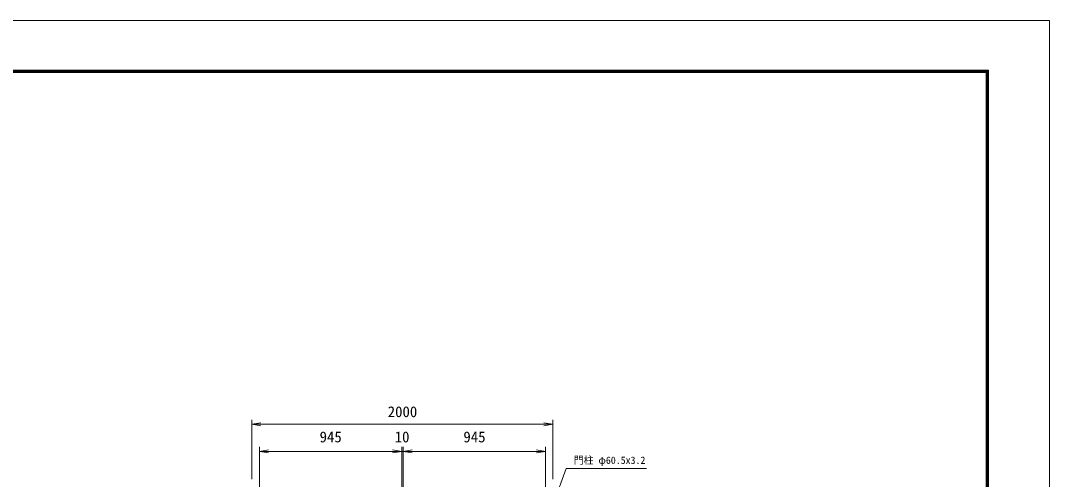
# Model space of a CAD drawing. Units: millimetres, scale not verified. Extents: x -6300 to 6300, y -4455 to 4455.
# Drawn here: x -533 to 6300, y 1408 to 4455 of the extents above; entities that cross this region are included whole.
import ezdxf
from ezdxf.enums import TextEntityAlignment as Align

# ---------------------------------------------------------------- set-up
doc = ezdxf.new("R2010")
doc.units = ezdxf.units.MM
doc.header["$LTSCALE"] = 30
for name, color, linetype, lineweight in [('0-6_D-STR-DIM', 7, 'Continuous', 9), ('0-7_0', 7, 'Continuous', 9), ('0-8_D-STR-TXT', 7, 'Continuous', 9), ('0-B_D-TTL', 7, 'Continuous', 9)]:
    doc.layers.add(name, color=color, linetype=linetype, lineweight=lineweight)
doc.styles.add('ＭＳ ゴシック', font='')
doc.styles.get('ＭＳ ゴシック').set_extended_font_data('MS Gothic')

# ---------------------------------------------------------------- blocks, each defined once
blk = doc.blocks.new('_Open')
at = {"layer": '0-7_0'}
blk.add_line((-30, 5), (0, 0), dxfattribs=at)
blk.add_lwpolyline([(-30, -5), (0, 0), (-30, 0)], dxfattribs=at)

msp = doc.modelspace()

# ---------------------------------------------------------------- linework, layer by layer
at = {"layer": '0-6_D-STR-DIM'}
for p, q in [((1003.09, 1409.08), (1003.09, 1804.26)), ((3003.09, 1409.08), (3003.09, 1804.26)), ((1063.09, 1774.26), (2943.09, 1774.26)), ((1053.09, 810.84), (1053.09, 1623.84)), ((1938.09, 1593.84), (1113.09, 1593.84)), ((1938.09, 1593.84), (1878.09, 1593.84)), ((1998.09, 810.84), (1998.09, 1623.84)), ((1998.09, 810.84), (1998.09, 1623.84)), ((1998.09, 1593.84), (2008.09, 1593.84)), ((2008.09, 810.84), (2008.09, 1623.84)), ((2008.09, 810.84), (2008.09, 1623.84)), ((2068.09, 1593.84), (2893.09, 1593.84)), ((2068.09, 1593.84), (2128.09, 1593.84)), ((2953.09, 810.84), (2953.09, 1623.84))]:
    msp.add_line(p, q, dxfattribs=at)
at = {"layer": '0-8_D-STR-TXT'}
msp.add_lwpolyline([(3623.98, 1480.93), (3090.83, 1480.93), (3008.9, 1255.2)], dxfattribs=at)
at = {"layer": '0-B_D-TTL', "color": 2, "lineweight": 18}
msp.add_lwpolyline([(-6299.57, 4455), (6300.43, 4455), (6300.43, -4455), (-6299.57, -4455)], close=True, dxfattribs=at)
at = {"layer": '0-B_D-TTL'}
for points in [[(-5894.57, 4125), (5895.43, 4125), (5895.43, -4125), (-5894.57, -4125)], [(-5890.82, 4121.25), (5891.68, 4121.25), (5891.68, -4121.25), (-5890.82, -4121.25)], [(-5887.07, 4117.5), (5887.93, 4117.5), (5887.93, -4117.5), (-5887.07, -4117.5)], [(-5883.32, 4113.75), (5884.18, 4113.75), (5884.18, -4113.75), (-5883.32, -4113.75)], [(-5879.57, 4110), (5880.43, 4110), (5880.43, -4110), (-5879.57, -4110)]]:
    msp.add_lwpolyline(points, close=True, dxfattribs=at)

# ---------------------------------------------------------------- block references
at = {"layer": '0-6_D-STR-DIM', "xscale": 2, "yscale": 2, "rotation": 180}
for p in [(1003.09, 1774.26), (1053.09, 1593.84), (2008.09, 1593.84), (2008.09, 1593.84)]:
    msp.add_blockref('_Open', p, dxfattribs=at)
at = {"layer": '0-6_D-STR-DIM', "xscale": 2, "yscale": 2}
for p in [(3003.09, 1774.26), (1998.09, 1593.84), (1998.09, 1593.84), (2953.09, 1593.84)]:
    msp.add_blockref('_Open', p, dxfattribs=at)

# ---------------------------------------------------------------- texts
at = {"layer": '0-6_D-STR-DIM', "style": 'ＭＳ ゴシック'}
for s, p in [('2000', (1905.21, 1799.73)), ('945', (1452.88, 1632.44)), ('10', (1951.49, 1632.44)), ('945', (2407.88, 1632.44))]:
    msp.add_text(s, height=72.14, dxfattribs=at).set_placement(p, align=Align.BOTTOM_LEFT)
at = {"layer": '0-8_D-STR-TXT', "style": 'ＭＳ ゴシック'}
msp.add_text('門柱 φ60.5x3.2', height=48.17, dxfattribs=at).set_placement((3140.48, 1496.82), align=Align.BOTTOM_LEFT)

doc.saveas('drawing.dxf')
